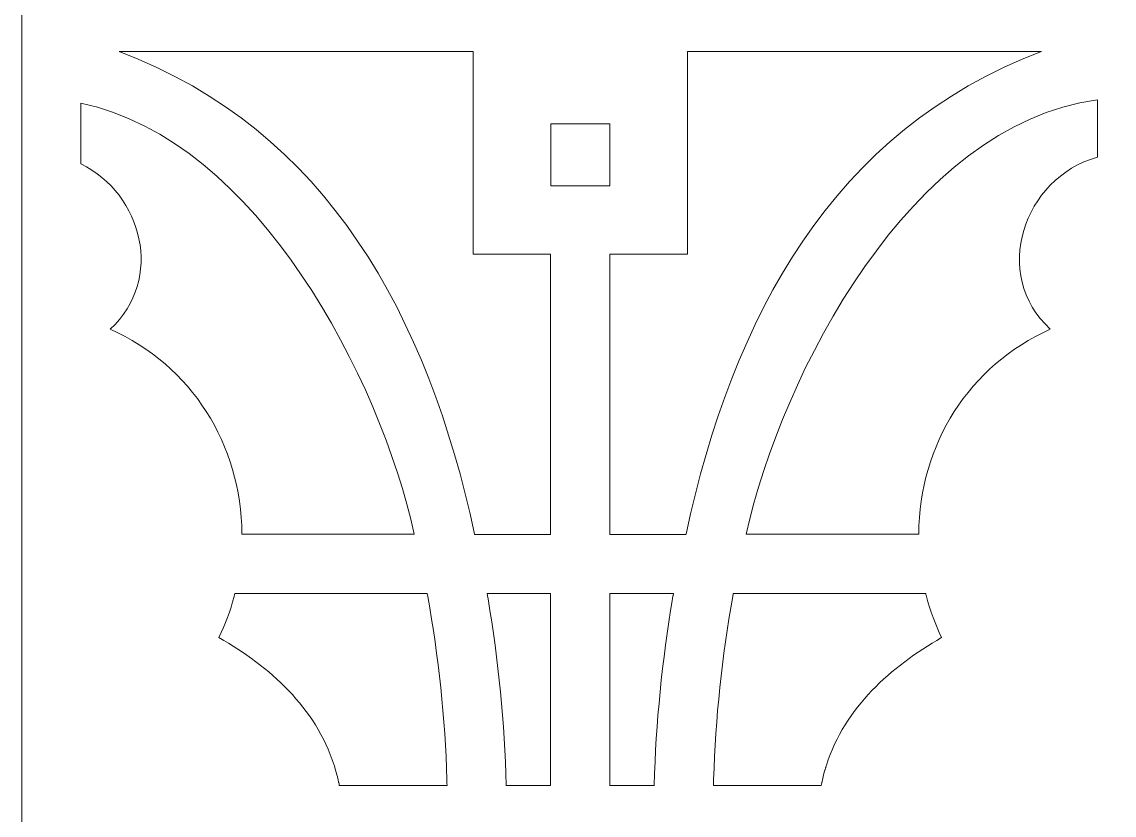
# Model space of a CAD drawing. Header units: centimetres. Extents: x -14.5 to -8.2, y -2.9 to 9.
# Drawn here: x -14.459 to -12.383, y 1.556 to 3.063 of the extents above; entities that cross this region are included whole.
import ezdxf

# ---------------------------------------------------------------- set-up
doc = ezdxf.new("R2010")
doc.units = ezdxf.units.CM
doc.header["$MEASUREMENT"] = 0
doc.layers.add('layer 1', color=7, linetype='Continuous')

msp = doc.modelspace()

# ---------------------------------------------------------------- linework, layer by layer
at = {"layer": 'layer 1', "color": 250, "lineweight": 9}
for points, knots in [([(-14.45908, 9.00076), (-14.45908, 9.00076), (-14.34683, 9.00076), (-14.34683, 9.00076), (-14.34683, 9.00076), (-14.34683, 9.00076), (-8.2929, 9.00076), (-8.2929, 9.00076), (-8.2929, 9.00076), (-8.2929, 9.00076), (-8.18065, 9.00076), (-8.18065, 9.00076), (-8.18065, 9.00076), (-8.18065, 9.00076), (-8.18065, 8.88851), (-8.18065, 8.88851), (-8.18065, 8.88851), (-8.18065, 8.88851), (-8.18065, -2.76204), (-8.18065, -2.76204), (-8.18065, -2.76204), (-8.18065, -2.76204), (-8.18065, -2.87429), (-8.18065, -2.87429), (-8.18065, -2.87429), (-8.18065, -2.87429), (-8.2929, -2.87429), (-8.2929, -2.87429), (-8.2929, -2.87429), (-8.2929, -2.87429), (-14.34683, -2.87429), (-14.34683, -2.87429), (-14.34683, -2.87429), (-14.34683, -2.87429), (-14.45908, -2.87429), (-14.45908, -2.87429), (-14.45908, -2.87429), (-14.45908, -2.87429), (-14.45908, -2.76204), (-14.45908, -2.76204), (-14.45908, -2.76204), (-14.45908, -2.76204), (-14.45908, 8.88851), (-14.45908, 8.88851), (-14.45908, 8.88851), (-14.45908, 8.88851), (-14.45908, 9.00076), (-14.45908, 9.00076)], [0, 0, 0, 0, 0.0769231, 0.0769231, 0.0769231, 0.0769231, 0.1538462, 0.1538462, 0.1538462, 0.1538462, 0.2307692, 0.2307692, 0.2307692, 0.2307692, 0.3076923, 0.3076923, 0.3076923, 0.3076923, 0.3846154, 0.3846154, 0.3846154, 0.3846154, 0.4615385, 0.4615385, 0.4615385, 0.4615385, 0.5384615, 0.5384615, 0.5384615, 0.5384615, 0.6153846, 0.6153846, 0.6153846, 0.6153846, 0.6923077, 0.6923077, 0.6923077, 0.6923077, 0.7692308, 0.7692308, 0.7692308, 0.7692308, 0.8461538, 0.8461538, 0.8461538, 0.8461538, 1, 1, 1, 1]), ([(-14.27438, 3.00662), (-14.27438, 3.00662), (-13.60165, 3.00662), (-13.60165, 3.00662), (-13.60165, 3.00662), (-13.60165, 3.00662), (-13.60165, 2.62271), (-13.60165, 2.62271), (-13.60165, 2.62271), (-13.60165, 2.62271), (-13.60163, 2.62271), (-13.60163, 2.62271), (-13.60163, 2.62271), (-13.60163, 2.62271), (-13.60163, 2.62167), (-13.60163, 2.62167), (-13.60163, 2.62167), (-13.60163, 2.62167), (-13.59569, 2.62167), (-13.59569, 2.62167), (-13.59569, 2.62167), (-13.59569, 2.62167), (-13.59536, 2.62167), (-13.59536, 2.62167), (-13.59536, 2.62167), (-13.59536, 2.62167), (-13.58943, 2.62167), (-13.58943, 2.62167), (-13.58943, 2.62167), (-13.58943, 2.62167), (-13.5891, 2.62167), (-13.5891, 2.62167), (-13.5891, 2.62167), (-13.5891, 2.62167), (-13.58316, 2.62167), (-13.58316, 2.62167), (-13.58316, 2.62167), (-13.58316, 2.62167), (-13.58284, 2.62167), (-13.58284, 2.62167), (-13.58284, 2.62167), (-13.58284, 2.62167), (-13.5769, 2.62167), (-13.5769, 2.62167), (-13.5769, 2.62167), (-13.5769, 2.62167), (-13.57655, 2.62167), (-13.57655, 2.62167), (-13.57655, 2.62167), (-13.57655, 2.62167), (-13.5706, 2.62167), (-13.5706, 2.62167), (-13.5706, 2.62167), (-13.5706, 2.62167), (-13.57028, 2.62167), (-13.57028, 2.62167), (-13.57028, 2.62167), (-13.57028, 2.62167), (-13.56434, 2.62167), (-13.56434, 2.62167), (-13.56434, 2.62167), (-13.56434, 2.62167), (-13.56398, 2.62167), (-13.56398, 2.62167), (-13.56398, 2.62167), (-13.56398, 2.62167), (-13.55805, 2.62167), (-13.55805, 2.62167), (-13.55805, 2.62167), (-13.55805, 2.62167), (-13.55772, 2.62167), (-13.55772, 2.62167), (-13.55772, 2.62167), (-13.55772, 2.62167), (-13.55178, 2.62167), (-13.55178, 2.62167), (-13.55178, 2.62167), (-13.55178, 2.62167), (-13.55142, 2.62167), (-13.55142, 2.62167), (-13.55142, 2.62167), (-13.55142, 2.62167), (-13.54549, 2.62167), (-13.54549, 2.62167), (-13.54549, 2.62167), (-13.54549, 2.62167), (-13.54516, 2.62167), (-13.54516, 2.62167), (-13.54516, 2.62167), (-13.54516, 2.62167), (-13.53922, 2.62167), (-13.53922, 2.62167), (-13.53922, 2.62167), (-13.53922, 2.62167), (-13.53887, 2.62167), (-13.53887, 2.62167), (-13.53887, 2.62167), (-13.53887, 2.62167), (-13.53294, 2.62167), (-13.53294, 2.62167), (-13.53294, 2.62167), (-13.53294, 2.62167), (-13.5326, 2.62167), (-13.5326, 2.62167), (-13.5326, 2.62167), (-13.5326, 2.62167), (-13.52668, 2.62167), (-13.52668, 2.62167), (-13.52668, 2.62167), (-13.52668, 2.62167), (-13.52631, 2.62167), (-13.52631, 2.62167), (-13.52631, 2.62167), (-13.52631, 2.62167), (-13.52037, 2.62167), (-13.52037, 2.62167), (-13.52037, 2.62167), (-13.52037, 2.62167), (-13.52005, 2.62167), (-13.52005, 2.62167), (-13.52005, 2.62167), (-13.52005, 2.62167), (-13.51411, 2.62167), (-13.51411, 2.62167), (-13.51411, 2.62167), (-13.51411, 2.62167), (-13.51375, 2.62167), (-13.51375, 2.62167), (-13.51375, 2.62167), (-13.51375, 2.62167), (-13.50781, 2.62167), (-13.50781, 2.62167), (-13.50781, 2.62167), (-13.50781, 2.62167), (-13.50749, 2.62167), (-13.50749, 2.62167), (-13.50749, 2.62167), (-13.50749, 2.62167), (-13.50155, 2.62167), (-13.50155, 2.62167), (-13.50155, 2.62167), (-13.50155, 2.62167), (-13.50119, 2.62167), (-13.50119, 2.62167), (-13.50119, 2.62167), (-13.50119, 2.62167), (-13.49526, 2.62167), (-13.49526, 2.62167), (-13.49526, 2.62167), (-13.49526, 2.62167), (-13.49493, 2.62167), (-13.49493, 2.62167), (-13.49493, 2.62167), (-13.49493, 2.62167), (-13.48899, 2.62167), (-13.48899, 2.62167), (-13.48899, 2.62167), (-13.48899, 2.62167), (-13.48867, 2.62167), (-13.48867, 2.62167), (-13.48867, 2.62167), (-13.48867, 2.62167), (-13.48273, 2.62167), (-13.48273, 2.62167), (-13.48273, 2.62167), (-13.48273, 2.62167), (-13.4824, 2.62167), (-13.4824, 2.62167), (-13.4824, 2.62167), (-13.4824, 2.62167), (-13.47646, 2.62167), (-13.47646, 2.62167), (-13.47646, 2.62167), (-13.47646, 2.62167), (-13.4761, 2.62167), (-13.4761, 2.62167), (-13.4761, 2.62167), (-13.4761, 2.62167), (-13.47017, 2.62167), (-13.47017, 2.62167), (-13.47017, 2.62167), (-13.47017, 2.62167), (-13.46984, 2.62167), (-13.46984, 2.62167), (-13.46984, 2.62167), (-13.46984, 2.62167), (-13.46391, 2.62167), (-13.46391, 2.62167), (-13.46391, 2.62167), (-13.46391, 2.62167), (-13.46354, 2.62167), (-13.46354, 2.62167), (-13.46354, 2.62167), (-13.46354, 2.62167), (-13.4576, 2.62167), (-13.4576, 2.62167), (-13.4576, 2.62167), (-13.4576, 2.62167), (-13.45728, 2.62167), (-13.45728, 2.62167), (-13.45728, 2.62167), (-13.45728, 2.62167), (-13.45406, 2.62167), (-13.45406, 2.62167), (-13.45406, 2.62167), (-13.45406, 2.62167), (-13.45406, 2.08907), (-13.45406, 2.08907), (-13.45406, 2.08907), (-13.45406, 2.08907), (-13.59843, 2.08907), (-13.59843, 2.08907), (-13.59843, 2.08907), (-13.59843, 2.08907), (-13.59844, 2.08907), (-13.59844, 2.08907), (-13.59844, 2.08907), (-13.59844, 2.08907), (-13.59853, 2.08941), (-13.59853, 2.08941), (-13.59853, 2.08941), (-13.59853, 2.08941), (-13.59854, 2.08944), (-13.59854, 2.08944), (-13.59854, 2.08944), (-13.59854, 2.08944), (-13.59859, 2.08975), (-13.59859, 2.08975), (-13.59859, 2.08975), (-13.59859, 2.08975), (-13.59862, 2.08974), (-13.59862, 2.08974), (-13.59862, 2.08974), (-13.59862, 2.08974), (-13.5987, 2.09008), (-13.5987, 2.09008), (-13.5987, 2.09008), (-13.68702, 2.50105), (-13.87764, 2.85789), (-14.27438, 3.00662)], [0, 0, 0, 0, 0.0163934, 0.0163934, 0.0163934, 0.0163934, 0.0327869, 0.0327869, 0.0327869, 0.0327869, 0.0491803, 0.0491803, 0.0491803, 0.0491803, 0.0655738, 0.0655738, 0.0655738, 0.0655738, 0.0819672, 0.0819672, 0.0819672, 0.0819672, 0.0983607, 0.0983607, 0.0983607, 0.0983607, 0.1147541, 0.1147541, 0.1147541, 0.1147541, 0.1311475, 0.1311475, 0.1311475, 0.1311475, 0.147541, 0.147541, 0.147541, 0.147541, 0.1639344, 0.1639344, 0.1639344, 0.1639344, 0.1803279, 0.1803279, 0.1803279, 0.1803279, 0.1967213, 0.1967213, 0.1967213, 0.1967213, 0.2131148, 0.2131148, 0.2131148, 0.2131148, 0.2295082, 0.2295082, 0.2295082, 0.2295082, 0.2459016, 0.2459016, 0.2459016, 0.2459016, 0.2622951, 0.2622951, 0.2622951, 0.2622951, 0.2786885, 0.2786885, 0.2786885, 0.2786885, 0.295082, 0.295082, 0.295082, 0.295082, 0.3114754, 0.3114754, 0.3114754, 0.3114754, 0.3278689, 0.3278689, 0.3278689, 0.3278689, 0.3442623, 0.3442623, 0.3442623, 0.3442623, 0.3606557, 0.3606557, 0.3606557, 0.3606557, 0.3770492, 0.3770492, 0.3770492, 0.3770492, 0.3934426, 0.3934426, 0.3934426, 0.3934426, 0.4098361, 0.4098361, 0.4098361, 0.4098361, 0.4262295, 0.4262295, 0.4262295, 0.4262295, 0.442623, 0.442623, 0.442623, 0.442623, 0.4590164, 0.4590164, 0.4590164, 0.4590164, 0.4754098, 0.4754098, 0.4754098, 0.4754098, 0.4918033, 0.4918033, 0.4918033, 0.4918033, 0.5081967, 0.5081967, 0.5081967, 0.5081967, 0.5245902, 0.5245902, 0.5245902, 0.5245902, 0.5409836, 0.5409836, 0.5409836, 0.5409836, 0.557377, 0.557377, 0.557377, 0.557377, 0.5737705, 0.5737705, 0.5737705, 0.5737705, 0.5901639, 0.5901639, 0.5901639, 0.5901639, 0.6065574, 0.6065574, 0.6065574, 0.6065574, 0.6229508, 0.6229508, 0.6229508, 0.6229508, 0.6393443, 0.6393443, 0.6393443, 0.6393443, 0.6557377, 0.6557377, 0.6557377, 0.6557377, 0.6721311, 0.6721311, 0.6721311, 0.6721311, 0.6885246, 0.6885246, 0.6885246, 0.6885246, 0.704918, 0.704918, 0.704918, 0.704918, 0.7213115, 0.7213115, 0.7213115, 0.7213115, 0.7377049, 0.7377049, 0.7377049, 0.7377049, 0.7540984, 0.7540984, 0.7540984, 0.7540984, 0.7704918, 0.7704918, 0.7704918, 0.7704918, 0.7868852, 0.7868852, 0.7868852, 0.7868852, 0.8032787, 0.8032787, 0.8032787, 0.8032787, 0.8196721, 0.8196721, 0.8196721, 0.8196721, 0.8360656, 0.8360656, 0.8360656, 0.8360656, 0.852459, 0.852459, 0.852459, 0.852459, 0.8688525, 0.8688525, 0.8688525, 0.8688525, 0.8852459, 0.8852459, 0.8852459, 0.8852459, 0.9016393, 0.9016393, 0.9016393, 0.9016393, 0.9180328, 0.9180328, 0.9180328, 0.9180328, 0.9344262, 0.9344262, 0.9344262, 0.9344262, 0.9508197, 0.9508197, 0.9508197, 0.9508197, 0.9672131, 0.9672131, 0.9672131, 0.9672131, 1, 1, 1, 1]), ([(-13.34149, 2.62167), (-13.34149, 2.62167), (-13.33834, 2.62167), (-13.33834, 2.62167), (-13.33834, 2.62167), (-13.33834, 2.62167), (-13.33797, 2.62167), (-13.33797, 2.62167), (-13.33797, 2.62167), (-13.33797, 2.62167), (-13.33203, 2.62167), (-13.33203, 2.62167), (-13.33203, 2.62167), (-13.33203, 2.62167), (-13.33171, 2.62167), (-13.33171, 2.62167), (-13.33171, 2.62167), (-13.33171, 2.62167), (-13.32577, 2.62167), (-13.32577, 2.62167), (-13.32577, 2.62167), (-13.32577, 2.62167), (-13.32541, 2.62167), (-13.32541, 2.62167), (-13.32541, 2.62167), (-13.32541, 2.62167), (-13.31948, 2.62167), (-13.31948, 2.62167), (-13.31948, 2.62167), (-13.31948, 2.62167), (-13.31915, 2.62167), (-13.31915, 2.62167), (-13.31915, 2.62167), (-13.31915, 2.62167), (-13.31321, 2.62167), (-13.31321, 2.62167), (-13.31321, 2.62167), (-13.31321, 2.62167), (-13.31286, 2.62167), (-13.31286, 2.62167), (-13.31286, 2.62167), (-13.31286, 2.62167), (-13.30691, 2.62167), (-13.30691, 2.62167), (-13.30691, 2.62167), (-13.30691, 2.62167), (-13.30659, 2.62167), (-13.30659, 2.62167), (-13.30659, 2.62167), (-13.30659, 2.62167), (-13.30065, 2.62167), (-13.30065, 2.62167), (-13.30065, 2.62167), (-13.30065, 2.62167), (-13.3003, 2.62167), (-13.3003, 2.62167), (-13.3003, 2.62167), (-13.3003, 2.62167), (-13.29436, 2.62167), (-13.29436, 2.62167), (-13.29436, 2.62167), (-13.29436, 2.62167), (-13.29404, 2.62167), (-13.29404, 2.62167), (-13.29404, 2.62167), (-13.29404, 2.62167), (-13.2881, 2.62167), (-13.2881, 2.62167), (-13.2881, 2.62167), (-13.2881, 2.62167), (-13.28777, 2.62167), (-13.28777, 2.62167), (-13.28777, 2.62167), (-13.28777, 2.62167), (-13.28183, 2.62167), (-13.28183, 2.62167), (-13.28183, 2.62167), (-13.28183, 2.62167), (-13.28151, 2.62167), (-13.28151, 2.62167), (-13.28151, 2.62167), (-13.28151, 2.62167), (-13.27556, 2.62167), (-13.27556, 2.62167), (-13.27556, 2.62167), (-13.27556, 2.62167), (-13.2752, 2.62167), (-13.2752, 2.62167), (-13.2752, 2.62167), (-13.2752, 2.62167), (-13.26927, 2.62167), (-13.26927, 2.62167), (-13.26927, 2.62167), (-13.26927, 2.62167), (-13.26894, 2.62167), (-13.26894, 2.62167), (-13.26894, 2.62167), (-13.26894, 2.62167), (-13.26301, 2.62167), (-13.26301, 2.62167), (-13.26301, 2.62167), (-13.26301, 2.62167), (-13.26264, 2.62167), (-13.26264, 2.62167), (-13.26264, 2.62167), (-13.26264, 2.62167), (-13.25671, 2.62167), (-13.25671, 2.62167), (-13.25671, 2.62167), (-13.25671, 2.62167), (-13.25638, 2.62167), (-13.25638, 2.62167), (-13.25638, 2.62167), (-13.25638, 2.62167), (-13.25044, 2.62167), (-13.25044, 2.62167), (-13.25044, 2.62167), (-13.25044, 2.62167), (-13.25009, 2.62167), (-13.25009, 2.62167), (-13.25009, 2.62167), (-13.25009, 2.62167), (-13.24415, 2.62167), (-13.24415, 2.62167), (-13.24415, 2.62167), (-13.24415, 2.62167), (-13.24382, 2.62167), (-13.24382, 2.62167), (-13.24382, 2.62167), (-13.24382, 2.62167), (-13.23788, 2.62167), (-13.23788, 2.62167), (-13.23788, 2.62167), (-13.23788, 2.62167), (-13.23753, 2.62167), (-13.23753, 2.62167), (-13.23753, 2.62167), (-13.23753, 2.62167), (-13.23159, 2.62167), (-13.23159, 2.62167), (-13.23159, 2.62167), (-13.23159, 2.62167), (-13.23126, 2.62167), (-13.23126, 2.62167), (-13.23126, 2.62167), (-13.23126, 2.62167), (-13.22533, 2.62167), (-13.22533, 2.62167), (-13.22533, 2.62167), (-13.22533, 2.62167), (-13.22496, 2.62167), (-13.22496, 2.62167), (-13.22496, 2.62167), (-13.22496, 2.62167), (-13.21903, 2.62167), (-13.21903, 2.62167), (-13.21903, 2.62167), (-13.21903, 2.62167), (-13.2187, 2.62167), (-13.2187, 2.62167), (-13.2187, 2.62167), (-13.2187, 2.62167), (-13.21276, 2.62167), (-13.21276, 2.62167), (-13.21276, 2.62167), (-13.21276, 2.62167), (-13.2124, 2.62167), (-13.2124, 2.62167), (-13.2124, 2.62167), (-13.2124, 2.62167), (-13.20646, 2.62167), (-13.20646, 2.62167), (-13.20646, 2.62167), (-13.20646, 2.62167), (-13.20614, 2.62167), (-13.20614, 2.62167), (-13.20614, 2.62167), (-13.20614, 2.62167), (-13.2002, 2.62167), (-13.2002, 2.62167), (-13.2002, 2.62167), (-13.2002, 2.62167), (-13.19984, 2.62167), (-13.19984, 2.62167), (-13.19984, 2.62167), (-13.19984, 2.62167), (-13.1939, 2.62167), (-13.1939, 2.62167), (-13.1939, 2.62167), (-13.1939, 2.62167), (-13.1939, 2.62271), (-13.1939, 2.62271), (-13.1939, 2.62271), (-13.1939, 2.62271), (-13.1939, 3.0066), (-13.1939, 3.0066), (-13.1939, 3.0066), (-13.1939, 3.0066), (-12.74539, 3.00662), (-12.74539, 3.00662), (-12.74539, 3.00662), (-12.74539, 3.00662), (-12.52117, 3.00662), (-12.52117, 3.00662), (-12.52117, 3.00662), (-12.91792, 2.85789), (-13.10853, 2.50105), (-13.19684, 2.09008), (-13.19684, 2.09008), (-13.19684, 2.09008), (-13.19695, 2.08974), (-13.19695, 2.08974), (-13.19695, 2.08974), (-13.19695, 2.08974), (-13.19696, 2.08974), (-13.19696, 2.08974), (-13.19696, 2.08974), (-13.19696, 2.08974), (-13.19702, 2.08941), (-13.19702, 2.08941), (-13.19702, 2.08941), (-13.19702, 2.08941), (-13.19703, 2.08941), (-13.19703, 2.08941), (-13.19703, 2.08941), (-13.19703, 2.08941), (-13.19711, 2.08907), (-13.19711, 2.08907), (-13.19711, 2.08907), (-13.19711, 2.08907), (-13.19712, 2.08907), (-13.19712, 2.08907), (-13.19712, 2.08907), (-13.19712, 2.08907), (-13.34149, 2.08907), (-13.34149, 2.08907), (-13.34149, 2.08907), (-13.34149, 2.08907), (-13.34149, 2.62167), (-13.34149, 2.62167)], [0, 0, 0, 0, 0.0163934, 0.0163934, 0.0163934, 0.0163934, 0.0327869, 0.0327869, 0.0327869, 0.0327869, 0.0491803, 0.0491803, 0.0491803, 0.0491803, 0.0655738, 0.0655738, 0.0655738, 0.0655738, 0.0819672, 0.0819672, 0.0819672, 0.0819672, 0.0983607, 0.0983607, 0.0983607, 0.0983607, 0.1147541, 0.1147541, 0.1147541, 0.1147541, 0.1311475, 0.1311475, 0.1311475, 0.1311475, 0.147541, 0.147541, 0.147541, 0.147541, 0.1639344, 0.1639344, 0.1639344, 0.1639344, 0.1803279, 0.1803279, 0.1803279, 0.1803279, 0.1967213, 0.1967213, 0.1967213, 0.1967213, 0.2131148, 0.2131148, 0.2131148, 0.2131148, 0.2295082, 0.2295082, 0.2295082, 0.2295082, 0.2459016, 0.2459016, 0.2459016, 0.2459016, 0.2622951, 0.2622951, 0.2622951, 0.2622951, 0.2786885, 0.2786885, 0.2786885, 0.2786885, 0.295082, 0.295082, 0.295082, 0.295082, 0.3114754, 0.3114754, 0.3114754, 0.3114754, 0.3278689, 0.3278689, 0.3278689, 0.3278689, 0.3442623, 0.3442623, 0.3442623, 0.3442623, 0.3606557, 0.3606557, 0.3606557, 0.3606557, 0.3770492, 0.3770492, 0.3770492, 0.3770492, 0.3934426, 0.3934426, 0.3934426, 0.3934426, 0.4098361, 0.4098361, 0.4098361, 0.4098361, 0.4262295, 0.4262295, 0.4262295, 0.4262295, 0.442623, 0.442623, 0.442623, 0.442623, 0.4590164, 0.4590164, 0.4590164, 0.4590164, 0.4754098, 0.4754098, 0.4754098, 0.4754098, 0.4918033, 0.4918033, 0.4918033, 0.4918033, 0.5081967, 0.5081967, 0.5081967, 0.5081967, 0.5245902, 0.5245902, 0.5245902, 0.5245902, 0.5409836, 0.5409836, 0.5409836, 0.5409836, 0.557377, 0.557377, 0.557377, 0.557377, 0.5737705, 0.5737705, 0.5737705, 0.5737705, 0.5901639, 0.5901639, 0.5901639, 0.5901639, 0.6065574, 0.6065574, 0.6065574, 0.6065574, 0.6229508, 0.6229508, 0.6229508, 0.6229508, 0.6393443, 0.6393443, 0.6393443, 0.6393443, 0.6557377, 0.6557377, 0.6557377, 0.6557377, 0.6721311, 0.6721311, 0.6721311, 0.6721311, 0.6885246, 0.6885246, 0.6885246, 0.6885246, 0.704918, 0.704918, 0.704918, 0.704918, 0.7213115, 0.7213115, 0.7213115, 0.7213115, 0.7377049, 0.7377049, 0.7377049, 0.7377049, 0.7540984, 0.7540984, 0.7540984, 0.7540984, 0.7704918, 0.7704918, 0.7704918, 0.7704918, 0.7868852, 0.7868852, 0.7868852, 0.7868852, 0.8032787, 0.8032787, 0.8032787, 0.8032787, 0.8196721, 0.8196721, 0.8196721, 0.8196721, 0.8360656, 0.8360656, 0.8360656, 0.8360656, 0.852459, 0.852459, 0.852459, 0.852459, 0.8688525, 0.8688525, 0.8688525, 0.8688525, 0.8852459, 0.8852459, 0.8852459, 0.8852459, 0.9016393, 0.9016393, 0.9016393, 0.9016393, 0.9180328, 0.9180328, 0.9180328, 0.9180328, 0.9344262, 0.9344262, 0.9344262, 0.9344262, 0.9508197, 0.9508197, 0.9508197, 0.9508197, 0.9672131, 0.9672131, 0.9672131, 0.9672131, 1, 1, 1, 1]), ([(-14.34683, 2.90903), (-14.34683, 2.90903), (-14.34683, 2.79329), (-14.34683, 2.79329), (-14.34683, 2.79329), (-14.23035, 2.73683), (-14.18767, 2.57401), (-14.2911, 2.47928), (-14.2911, 2.47928), (-14.2911, 2.47928), (-14.29108, 2.47927), (-14.29108, 2.47927), (-14.29108, 2.47927), (-14.13656, 2.41068), (-14.04206, 2.26003), (-14.04093, 2.09008), (-14.04093, 2.09008), (-14.04093, 2.09008), (-13.71322, 2.09008), (-13.71322, 2.09008), (-13.71322, 2.09008), (-13.77808, 2.38364), (-14.00968, 2.83736), (-14.34683, 2.90903)], [0, 0, 0, 0, 0.1428571, 0.1428571, 0.1428571, 0.1428571, 0.2857143, 0.2857143, 0.2857143, 0.2857143, 0.4285714, 0.4285714, 0.4285714, 0.4285714, 0.5714286, 0.5714286, 0.5714286, 0.5714286, 0.7142857, 0.7142857, 0.7142857, 0.7142857, 1, 1, 1, 1]), ([(-13.08233, 2.09008), (-13.01535, 2.3933), (-12.77048, 2.8674), (-12.4151, 2.91485), (-12.4151, 2.91485), (-12.4151, 2.91485), (-12.4151, 2.80595), (-12.4151, 2.80595), (-12.4151, 2.80595), (-12.55624, 2.76708), (-12.61731, 2.58265), (-12.50446, 2.47928), (-12.50446, 2.47928), (-12.50446, 2.47928), (-12.50448, 2.47927), (-12.50448, 2.47927), (-12.50448, 2.47927), (-12.65897, 2.41068), (-12.75349, 2.26003), (-12.75463, 2.09008), (-12.75463, 2.09008), (-12.75463, 2.09008), (-13.08233, 2.09008), (-13.08233, 2.09008)], [0, 0, 0, 0, 0.1428571, 0.1428571, 0.1428571, 0.1428571, 0.2857143, 0.2857143, 0.2857143, 0.2857143, 0.4285714, 0.4285714, 0.4285714, 0.4285714, 0.5714286, 0.5714286, 0.5714286, 0.5714286, 0.7142857, 0.7142857, 0.7142857, 0.7142857, 1, 1, 1, 1]), ([(-13.34157, 2.86948), (-13.34157, 2.86948), (-13.34157, 2.75186), (-13.34157, 2.75186), (-13.34157, 2.75186), (-13.34157, 2.75186), (-13.454, 2.75186), (-13.454, 2.75186), (-13.454, 2.75186), (-13.454, 2.75186), (-13.454, 2.86948), (-13.454, 2.86948), (-13.454, 2.86948), (-13.454, 2.86948), (-13.34157, 2.86948), (-13.34157, 2.86948)], [0, 0, 0, 0, 0.2, 0.2, 0.2, 0.2, 0.4, 0.4, 0.4, 0.4, 0.6, 0.6, 0.6, 0.6, 1, 1, 1, 1]), ([(-14.08451, 1.89326), (-13.98752, 1.83761), (-13.90112, 1.76087), (-13.86558, 1.6509), (-13.86558, 1.6509), (-13.86558, 1.6509), (-13.86557, 1.6509), (-13.86557, 1.6509), (-13.86557, 1.6509), (-13.86557, 1.6509), (-13.86516, 1.64965), (-13.86516, 1.64965), (-13.86516, 1.64965), (-13.86516, 1.64965), (-13.86515, 1.64965), (-13.86515, 1.64965), (-13.86515, 1.64965), (-13.86515, 1.64965), (-13.86421, 1.64653), (-13.86421, 1.64653), (-13.86421, 1.64653), (-13.86421, 1.64653), (-13.86419, 1.64653), (-13.86419, 1.64653), (-13.86419, 1.64653), (-13.86419, 1.64653), (-13.86401, 1.64593), (-13.86401, 1.64593), (-13.86401, 1.64593), (-13.86401, 1.64593), (-13.86401, 1.64593), (-13.86401, 1.64593), (-13.86401, 1.64593), (-13.86401, 1.64593), (-13.86401, 1.64587), (-13.86401, 1.64587), (-13.86401, 1.64587), (-13.86401, 1.64587), (-13.86399, 1.64587), (-13.86399, 1.64587), (-13.86399, 1.64587), (-13.86399, 1.64587), (-13.86292, 1.64214), (-13.86292, 1.64214), (-13.86292, 1.64214), (-13.86292, 1.64214), (-13.86291, 1.64214), (-13.86291, 1.64214), (-13.86291, 1.64214), (-13.86291, 1.64214), (-13.86276, 1.6416), (-13.86276, 1.6416), (-13.86276, 1.6416), (-13.86276, 1.6416), (-13.86276, 1.64159), (-13.86276, 1.64159), (-13.86276, 1.64159), (-13.86276, 1.64159), (-13.86161, 1.63745), (-13.86161, 1.63745), (-13.86161, 1.63745), (-13.86161, 1.63745), (-13.8616, 1.63745), (-13.8616, 1.63745), (-13.8616, 1.63745), (-13.8616, 1.63745), (-13.86148, 1.63697), (-13.86148, 1.63697), (-13.86148, 1.63697), (-13.86148, 1.63697), (-13.86147, 1.63697), (-13.86147, 1.63697), (-13.86147, 1.63697), (-13.86147, 1.63697), (-13.86024, 1.63228), (-13.86024, 1.63228), (-13.86024, 1.63228), (-13.86024, 1.63228), (-13.86023, 1.63228), (-13.86023, 1.63228), (-13.86023, 1.63228), (-13.86023, 1.63228), (-13.86022, 1.63219), (-13.86022, 1.63219), (-13.86022, 1.63219), (-13.86022, 1.63219), (-13.86021, 1.63219), (-13.86021, 1.63219), (-13.86021, 1.63219), (-13.86021, 1.63219), (-13.85946, 1.62912), (-13.85946, 1.62912), (-13.85946, 1.62912), (-13.85946, 1.62912), (-13.85945, 1.62912), (-13.85945, 1.62912), (-13.85945, 1.62912), (-13.85945, 1.62912), (-13.85932, 1.62854), (-13.85932, 1.62854), (-13.85932, 1.62854), (-13.85932, 1.62854), (-13.85931, 1.62853), (-13.85931, 1.62853), (-13.85931, 1.62853), (-13.85931, 1.62853), (-13.85807, 1.62323), (-13.85807, 1.62323), (-13.85807, 1.62323), (-13.85807, 1.62323), (-13.85806, 1.62322), (-13.85806, 1.62322), (-13.85806, 1.62322), (-13.85806, 1.62322), (-13.85796, 1.62265), (-13.85796, 1.62265), (-13.85796, 1.62265), (-13.85796, 1.62265), (-13.85795, 1.62265), (-13.85795, 1.62265), (-13.85795, 1.62265), (-13.85795, 1.62265), (-13.85722, 1.61912), (-13.85722, 1.61912), (-13.85722, 1.61912), (-13.85722, 1.61912), (-13.8572, 1.61913), (-13.8572, 1.61913), (-13.8572, 1.61913), (-13.8572, 1.61913), (-13.8571, 1.61856), (-13.8571, 1.61856), (-13.8571, 1.61856), (-13.8571, 1.61856), (-13.8571, 1.61856), (-13.8571, 1.61856), (-13.8571, 1.61856), (-13.8571, 1.61856), (-13.85696, 1.61788), (-13.85696, 1.61788), (-13.85696, 1.61788), (-13.85696, 1.61788), (-13.85695, 1.61788), (-13.85695, 1.61788), (-13.85695, 1.61788), (-13.85695, 1.61788), (-13.85627, 1.61442), (-13.85627, 1.61442), (-13.85627, 1.61442), (-13.85627, 1.61442), (-13.85626, 1.61442), (-13.85626, 1.61442), (-13.85626, 1.61442), (-13.85626, 1.61442), (-13.85588, 1.6125), (-13.85588, 1.6125), (-13.85588, 1.6125), (-13.85588, 1.6125), (-13.85588, 1.6125), (-13.85588, 1.6125), (-13.85588, 1.6125), (-13.85588, 1.6125), (-13.85586, 1.6125), (-13.85586, 1.6125), (-13.85586, 1.6125), (-13.85586, 1.6125), (-13.65096, 1.6125), (-13.65096, 1.6125), (-13.65096, 1.6125), (-13.65096, 1.6125), (-13.65109, 1.61741), (-13.65109, 1.61741), (-13.65109, 1.61741), (-13.65109, 1.61741), (-13.6511, 1.6174), (-13.6511, 1.6174), (-13.6511, 1.6174), (-13.6511, 1.6174), (-13.65111, 1.61739), (-13.65111, 1.61739), (-13.65111, 1.61739), (-13.65111, 1.61739), (-13.65111, 1.61742), (-13.65111, 1.61742), (-13.65111, 1.61742), (-13.65111, 1.61742), (-13.65125, 1.62335), (-13.65125, 1.62335), (-13.65125, 1.62335), (-13.65125, 1.62335), (-13.65125, 1.62335), (-13.65125, 1.62335), (-13.65125, 1.62335), (-13.65125, 1.62335), (-13.65127, 1.62335), (-13.65127, 1.62335), (-13.65127, 1.62335), (-13.65127, 1.62335), (-13.65127, 1.62337), (-13.65127, 1.62337), (-13.65127, 1.62337), (-13.65459, 1.74027), (-13.66731, 1.85693), (-13.68763, 1.97137), (-13.68763, 1.97137), (-13.68763, 1.97137), (-13.68765, 1.97137), (-13.68765, 1.97137), (-13.68765, 1.97137), (-13.68765, 1.97137), (-13.68766, 1.97136), (-13.68766, 1.97136), (-13.68766, 1.97136), (-13.68766, 1.97136), (-13.68767, 1.97137), (-13.68767, 1.97137), (-13.68767, 1.97137), (-13.68767, 1.97137), (-13.68862, 1.97683), (-13.68862, 1.97683), (-13.68862, 1.97683), (-13.68862, 1.97683), (-13.68863, 1.97682), (-13.68863, 1.97682), (-13.68863, 1.97682), (-13.68863, 1.97682), (-13.68864, 1.97682), (-13.68864, 1.97682), (-13.68864, 1.97682), (-13.68864, 1.97682), (-13.68865, 1.97682), (-13.68865, 1.97682), (-13.68865, 1.97682), (-13.68865, 1.97682), (-14.0543, 1.97682), (-14.0543, 1.97682), (-14.0543, 1.97682), (-14.0543, 1.97682), (-14.05432, 1.97682), (-14.05432, 1.97682), (-14.05432, 1.97682), (-14.05432, 1.97682), (-14.05467, 1.97544), (-14.05467, 1.97544), (-14.05467, 1.97544), (-14.05467, 1.97544), (-14.05469, 1.97544), (-14.05469, 1.97544), (-14.05469, 1.97544), (-14.05469, 1.97544), (-14.05501, 1.97407), (-14.05501, 1.97407), (-14.05501, 1.97407), (-14.05501, 1.97407), (-14.05502, 1.97407), (-14.05502, 1.97407), (-14.05502, 1.97407), (-14.05502, 1.97407), (-14.05539, 1.97269), (-14.05539, 1.97269), (-14.05539, 1.97269), (-14.05539, 1.97269), (-14.0554, 1.97269), (-14.0554, 1.97269), (-14.0554, 1.97269), (-14.0554, 1.97269), (-14.05572, 1.97134), (-14.05572, 1.97134), (-14.05572, 1.97134), (-14.05572, 1.97134), (-14.05573, 1.97134), (-14.05573, 1.97134), (-14.05573, 1.97134), (-14.06269, 1.94459), (-14.07251, 1.91826), (-14.08451, 1.89326)], [0, 0, 0, 0, 0.0142857, 0.0142857, 0.0142857, 0.0142857, 0.0285714, 0.0285714, 0.0285714, 0.0285714, 0.0428571, 0.0428571, 0.0428571, 0.0428571, 0.0571429, 0.0571429, 0.0571429, 0.0571429, 0.0714286, 0.0714286, 0.0714286, 0.0714286, 0.0857143, 0.0857143, 0.0857143, 0.0857143, 0.1, 0.1, 0.1, 0.1, 0.1142857, 0.1142857, 0.1142857, 0.1142857, 0.1285714, 0.1285714, 0.1285714, 0.1285714, 0.1428571, 0.1428571, 0.1428571, 0.1428571, 0.1571429, 0.1571429, 0.1571429, 0.1571429, 0.1714286, 0.1714286, 0.1714286, 0.1714286, 0.1857143, 0.1857143, 0.1857143, 0.1857143, 0.2, 0.2, 0.2, 0.2, 0.2142857, 0.2142857, 0.2142857, 0.2142857, 0.2285714, 0.2285714, 0.2285714, 0.2285714, 0.2428571, 0.2428571, 0.2428571, 0.2428571, 0.2571429, 0.2571429, 0.2571429, 0.2571429, 0.2714286, 0.2714286, 0.2714286, 0.2714286, 0.2857143, 0.2857143, 0.2857143, 0.2857143, 0.3, 0.3, 0.3, 0.3, 0.3142857, 0.3142857, 0.3142857, 0.3142857, 0.3285714, 0.3285714, 0.3285714, 0.3285714, 0.3428571, 0.3428571, 0.3428571, 0.3428571, 0.3571429, 0.3571429, 0.3571429, 0.3571429, 0.3714286, 0.3714286, 0.3714286, 0.3714286, 0.3857143, 0.3857143, 0.3857143, 0.3857143, 0.4, 0.4, 0.4, 0.4, 0.4142857, 0.4142857, 0.4142857, 0.4142857, 0.4285714, 0.4285714, 0.4285714, 0.4285714, 0.4428571, 0.4428571, 0.4428571, 0.4428571, 0.4571429, 0.4571429, 0.4571429, 0.4571429, 0.4714286, 0.4714286, 0.4714286, 0.4714286, 0.4857143, 0.4857143, 0.4857143, 0.4857143, 0.5, 0.5, 0.5, 0.5, 0.5142857, 0.5142857, 0.5142857, 0.5142857, 0.5285714, 0.5285714, 0.5285714, 0.5285714, 0.5428571, 0.5428571, 0.5428571, 0.5428571, 0.5571429, 0.5571429, 0.5571429, 0.5571429, 0.5714286, 0.5714286, 0.5714286, 0.5714286, 0.5857143, 0.5857143, 0.5857143, 0.5857143, 0.6, 0.6, 0.6, 0.6, 0.6142857, 0.6142857, 0.6142857, 0.6142857, 0.6285714, 0.6285714, 0.6285714, 0.6285714, 0.6428571, 0.6428571, 0.6428571, 0.6428571, 0.6571429, 0.6571429, 0.6571429, 0.6571429, 0.6714286, 0.6714286, 0.6714286, 0.6714286, 0.6857143, 0.6857143, 0.6857143, 0.6857143, 0.7, 0.7, 0.7, 0.7, 0.7142857, 0.7142857, 0.7142857, 0.7142857, 0.7285714, 0.7285714, 0.7285714, 0.7285714, 0.7428571, 0.7428571, 0.7428571, 0.7428571, 0.7571429, 0.7571429, 0.7571429, 0.7571429, 0.7714286, 0.7714286, 0.7714286, 0.7714286, 0.7857143, 0.7857143, 0.7857143, 0.7857143, 0.8, 0.8, 0.8, 0.8, 0.8142857, 0.8142857, 0.8142857, 0.8142857, 0.8285714, 0.8285714, 0.8285714, 0.8285714, 0.8428571, 0.8428571, 0.8428571, 0.8428571, 0.8571429, 0.8571429, 0.8571429, 0.8571429, 0.8714286, 0.8714286, 0.8714286, 0.8714286, 0.8857143, 0.8857143, 0.8857143, 0.8857143, 0.9, 0.9, 0.9, 0.9, 0.9142857, 0.9142857, 0.9142857, 0.9142857, 0.9285714, 0.9285714, 0.9285714, 0.9285714, 0.9428571, 0.9428571, 0.9428571, 0.9428571, 0.9571429, 0.9571429, 0.9571429, 0.9571429, 0.9714286, 0.9714286, 0.9714286, 0.9714286, 1, 1, 1, 1]), ([(-13.53837, 1.6125), (-13.53837, 1.6125), (-13.53836, 1.6125), (-13.53836, 1.6125), (-13.53836, 1.6125), (-13.53836, 1.6125), (-13.45406, 1.6125), (-13.45406, 1.6125), (-13.45406, 1.6125), (-13.45406, 1.6125), (-13.45407, 1.62257), (-13.45407, 1.62257), (-13.45407, 1.62257), (-13.45407, 1.62257), (-13.45406, 1.63925), (-13.45406, 1.63925), (-13.45406, 1.63925), (-13.45406, 1.63925), (-13.45406, 1.65591), (-13.45406, 1.65591), (-13.45406, 1.65591), (-13.45406, 1.65591), (-13.45406, 1.67258), (-13.45406, 1.67258), (-13.45406, 1.67258), (-13.45406, 1.67258), (-13.45406, 1.68925), (-13.45406, 1.68925), (-13.45406, 1.68925), (-13.45406, 1.68925), (-13.45406, 1.70591), (-13.45406, 1.70591), (-13.45406, 1.70591), (-13.45406, 1.70591), (-13.45406, 1.72258), (-13.45406, 1.72258), (-13.45406, 1.72258), (-13.45406, 1.72258), (-13.45406, 1.73925), (-13.45406, 1.73925), (-13.45406, 1.73925), (-13.45406, 1.73925), (-13.45406, 1.75592), (-13.45406, 1.75592), (-13.45406, 1.75592), (-13.45406, 1.75592), (-13.45406, 1.77259), (-13.45406, 1.77259), (-13.45406, 1.77259), (-13.45406, 1.77259), (-13.45406, 1.78926), (-13.45406, 1.78926), (-13.45406, 1.78926), (-13.45406, 1.78926), (-13.45406, 1.80592), (-13.45406, 1.80592), (-13.45406, 1.80592), (-13.45406, 1.80592), (-13.45406, 1.82259), (-13.45406, 1.82259), (-13.45406, 1.82259), (-13.45406, 1.82259), (-13.45406, 1.83925), (-13.45406, 1.83925), (-13.45406, 1.83925), (-13.45406, 1.83925), (-13.45406, 1.85593), (-13.45406, 1.85593), (-13.45406, 1.85593), (-13.45406, 1.85593), (-13.45406, 1.87261), (-13.45406, 1.87261), (-13.45406, 1.87261), (-13.45406, 1.87261), (-13.45406, 1.88927), (-13.45406, 1.88927), (-13.45406, 1.88927), (-13.45406, 1.88927), (-13.45406, 1.90593), (-13.45406, 1.90593), (-13.45406, 1.90593), (-13.45406, 1.90593), (-13.45406, 1.92262), (-13.45406, 1.92262), (-13.45406, 1.92262), (-13.45406, 1.92262), (-13.45407, 1.93927), (-13.45407, 1.93927), (-13.45407, 1.93927), (-13.45407, 1.93927), (-13.45406, 1.95595), (-13.45406, 1.95595), (-13.45406, 1.95595), (-13.45406, 1.95595), (-13.45406, 1.97261), (-13.45406, 1.97261), (-13.45406, 1.97261), (-13.45406, 1.97261), (-13.45406, 1.97682), (-13.45406, 1.97682), (-13.45406, 1.97682), (-13.45406, 1.97682), (-13.57478, 1.97682), (-13.57478, 1.97682), (-13.57478, 1.97682), (-13.57478, 1.97682), (-13.57403, 1.97238), (-13.57403, 1.97238), (-13.57403, 1.97238), (-13.57403, 1.97238), (-13.57402, 1.97236), (-13.57402, 1.97236), (-13.57402, 1.97236), (-13.57402, 1.97236), (-13.574, 1.97238), (-13.574, 1.97238), (-13.574, 1.97238), (-13.574, 1.97238), (-13.57399, 1.97238), (-13.57399, 1.97238), (-13.57399, 1.97238), (-13.57399, 1.97238), (-13.57306, 1.96691), (-13.57306, 1.96691), (-13.57306, 1.96691), (-13.57306, 1.96691), (-13.57304, 1.96691), (-13.57304, 1.96691), (-13.57304, 1.96691), (-13.57304, 1.96691), (-13.57303, 1.96691), (-13.57303, 1.96691), (-13.57303, 1.96691), (-13.57303, 1.96691), (-13.57302, 1.96691), (-13.57302, 1.96691), (-13.57302, 1.96691), (-13.55358, 1.84981), (-13.54129, 1.73109), (-13.53837, 1.6125)], [0, 0, 0, 0, 0.0277778, 0.0277778, 0.0277778, 0.0277778, 0.0555556, 0.0555556, 0.0555556, 0.0555556, 0.0833333, 0.0833333, 0.0833333, 0.0833333, 0.1111111, 0.1111111, 0.1111111, 0.1111111, 0.1388889, 0.1388889, 0.1388889, 0.1388889, 0.1666667, 0.1666667, 0.1666667, 0.1666667, 0.1944444, 0.1944444, 0.1944444, 0.1944444, 0.2222222, 0.2222222, 0.2222222, 0.2222222, 0.25, 0.25, 0.25, 0.25, 0.2777778, 0.2777778, 0.2777778, 0.2777778, 0.3055556, 0.3055556, 0.3055556, 0.3055556, 0.3333333, 0.3333333, 0.3333333, 0.3333333, 0.3611111, 0.3611111, 0.3611111, 0.3611111, 0.3888889, 0.3888889, 0.3888889, 0.3888889, 0.4166667, 0.4166667, 0.4166667, 0.4166667, 0.4444444, 0.4444444, 0.4444444, 0.4444444, 0.4722222, 0.4722222, 0.4722222, 0.4722222, 0.5, 0.5, 0.5, 0.5, 0.5277778, 0.5277778, 0.5277778, 0.5277778, 0.5555556, 0.5555556, 0.5555556, 0.5555556, 0.5833333, 0.5833333, 0.5833333, 0.5833333, 0.6111111, 0.6111111, 0.6111111, 0.6111111, 0.6388889, 0.6388889, 0.6388889, 0.6388889, 0.6666667, 0.6666667, 0.6666667, 0.6666667, 0.6944444, 0.6944444, 0.6944444, 0.6944444, 0.7222222, 0.7222222, 0.7222222, 0.7222222, 0.75, 0.75, 0.75, 0.75, 0.7777778, 0.7777778, 0.7777778, 0.7777778, 0.8055556, 0.8055556, 0.8055556, 0.8055556, 0.8333333, 0.8333333, 0.8333333, 0.8333333, 0.8611111, 0.8611111, 0.8611111, 0.8611111, 0.8888889, 0.8888889, 0.8888889, 0.8888889, 0.9166667, 0.9166667, 0.9166667, 0.9166667, 0.9444444, 0.9444444, 0.9444444, 0.9444444, 1, 1, 1, 1]), ([(-13.34149, 1.6125), (-13.34149, 1.6125), (-13.34149, 1.62257), (-13.34149, 1.62257), (-13.34149, 1.62257), (-13.34149, 1.62257), (-13.34149, 1.63925), (-13.34149, 1.63925), (-13.34149, 1.63925), (-13.34149, 1.63925), (-13.34149, 1.65591), (-13.34149, 1.65591), (-13.34149, 1.65591), (-13.34149, 1.65591), (-13.34149, 1.67258), (-13.34149, 1.67258), (-13.34149, 1.67258), (-13.34149, 1.67258), (-13.34149, 1.68925), (-13.34149, 1.68925), (-13.34149, 1.68925), (-13.34149, 1.68925), (-13.34149, 1.70591), (-13.34149, 1.70591), (-13.34149, 1.70591), (-13.34149, 1.70591), (-13.34149, 1.72258), (-13.34149, 1.72258), (-13.34149, 1.72258), (-13.34149, 1.72258), (-13.34149, 1.73926), (-13.34149, 1.73926), (-13.34149, 1.73926), (-13.34149, 1.73926), (-13.34149, 1.75592), (-13.34149, 1.75592), (-13.34149, 1.75592), (-13.34149, 1.75592), (-13.34149, 1.77259), (-13.34149, 1.77259), (-13.34149, 1.77259), (-13.34149, 1.77259), (-13.34149, 1.78926), (-13.34149, 1.78926), (-13.34149, 1.78926), (-13.34149, 1.78926), (-13.34149, 1.80592), (-13.34149, 1.80592), (-13.34149, 1.80592), (-13.34149, 1.80592), (-13.34149, 1.82259), (-13.34149, 1.82259), (-13.34149, 1.82259), (-13.34149, 1.82259), (-13.34152, 1.83926), (-13.34152, 1.83926), (-13.34152, 1.83926), (-13.34152, 1.83926), (-13.34149, 1.85593), (-13.34149, 1.85593), (-13.34149, 1.85593), (-13.34149, 1.85593), (-13.34149, 1.87261), (-13.34149, 1.87261), (-13.34149, 1.87261), (-13.34149, 1.87261), (-13.34149, 1.88927), (-13.34149, 1.88927), (-13.34149, 1.88927), (-13.34149, 1.88927), (-13.34149, 1.90593), (-13.34149, 1.90593), (-13.34149, 1.90593), (-13.34149, 1.90593), (-13.34149, 1.92261), (-13.34149, 1.92261), (-13.34149, 1.92261), (-13.34149, 1.92261), (-13.34149, 1.93927), (-13.34149, 1.93927), (-13.34149, 1.93927), (-13.34149, 1.93927), (-13.34149, 1.95595), (-13.34149, 1.95595), (-13.34149, 1.95595), (-13.34149, 1.95595), (-13.34149, 1.97262), (-13.34149, 1.97262), (-13.34149, 1.97262), (-13.34149, 1.97262), (-13.34149, 1.97682), (-13.34149, 1.97682), (-13.34149, 1.97682), (-13.34149, 1.97682), (-13.22078, 1.97682), (-13.22078, 1.97682), (-13.22078, 1.97682), (-13.22078, 1.97682), (-13.22153, 1.97238), (-13.22153, 1.97238), (-13.22153, 1.97238), (-13.22153, 1.97238), (-13.22154, 1.97238), (-13.22154, 1.97238), (-13.22154, 1.97238), (-13.22154, 1.97238), (-13.22155, 1.97238), (-13.22155, 1.97238), (-13.22155, 1.97238), (-13.22155, 1.97238), (-13.22156, 1.97238), (-13.22156, 1.97238), (-13.22156, 1.97238), (-13.22156, 1.97238), (-13.22251, 1.96691), (-13.22251, 1.96691), (-13.22251, 1.96691), (-13.22251, 1.96691), (-13.22252, 1.96691), (-13.22252, 1.96691), (-13.22252, 1.96691), (-13.22252, 1.96691), (-13.22253, 1.96691), (-13.22253, 1.96691), (-13.22253, 1.96691), (-13.22253, 1.96691), (-13.22254, 1.9669), (-13.22254, 1.9669), (-13.22254, 1.9669), (-13.24197, 1.84981), (-13.25428, 1.73109), (-13.25719, 1.61248), (-13.25719, 1.61248), (-13.25719, 1.61248), (-13.2572, 1.6125), (-13.2572, 1.6125), (-13.2572, 1.6125), (-13.2572, 1.6125), (-13.34149, 1.6125), (-13.34149, 1.6125)], [0, 0, 0, 0, 0.0277778, 0.0277778, 0.0277778, 0.0277778, 0.0555556, 0.0555556, 0.0555556, 0.0555556, 0.0833333, 0.0833333, 0.0833333, 0.0833333, 0.1111111, 0.1111111, 0.1111111, 0.1111111, 0.1388889, 0.1388889, 0.1388889, 0.1388889, 0.1666667, 0.1666667, 0.1666667, 0.1666667, 0.1944444, 0.1944444, 0.1944444, 0.1944444, 0.2222222, 0.2222222, 0.2222222, 0.2222222, 0.25, 0.25, 0.25, 0.25, 0.2777778, 0.2777778, 0.2777778, 0.2777778, 0.3055556, 0.3055556, 0.3055556, 0.3055556, 0.3333333, 0.3333333, 0.3333333, 0.3333333, 0.3611111, 0.3611111, 0.3611111, 0.3611111, 0.3888889, 0.3888889, 0.3888889, 0.3888889, 0.4166667, 0.4166667, 0.4166667, 0.4166667, 0.4444444, 0.4444444, 0.4444444, 0.4444444, 0.4722222, 0.4722222, 0.4722222, 0.4722222, 0.5, 0.5, 0.5, 0.5, 0.5277778, 0.5277778, 0.5277778, 0.5277778, 0.5555556, 0.5555556, 0.5555556, 0.5555556, 0.5833333, 0.5833333, 0.5833333, 0.5833333, 0.6111111, 0.6111111, 0.6111111, 0.6111111, 0.6388889, 0.6388889, 0.6388889, 0.6388889, 0.6666667, 0.6666667, 0.6666667, 0.6666667, 0.6944444, 0.6944444, 0.6944444, 0.6944444, 0.7222222, 0.7222222, 0.7222222, 0.7222222, 0.75, 0.75, 0.75, 0.75, 0.7777778, 0.7777778, 0.7777778, 0.7777778, 0.8055556, 0.8055556, 0.8055556, 0.8055556, 0.8333333, 0.8333333, 0.8333333, 0.8333333, 0.8611111, 0.8611111, 0.8611111, 0.8611111, 0.8888889, 0.8888889, 0.8888889, 0.8888889, 0.9166667, 0.9166667, 0.9166667, 0.9166667, 0.9444444, 0.9444444, 0.9444444, 0.9444444, 1, 1, 1, 1]), ([(-12.71108, 1.89328), (-12.80803, 1.83761), (-12.89444, 1.76087), (-12.92999, 1.6509), (-12.92999, 1.6509), (-12.92999, 1.6509), (-12.93, 1.6509), (-12.93, 1.6509), (-12.93, 1.6509), (-12.93, 1.6509), (-12.93039, 1.64965), (-12.93039, 1.64965), (-12.93039, 1.64965), (-12.93039, 1.64965), (-12.9304, 1.64965), (-12.9304, 1.64965), (-12.9304, 1.64965), (-12.9304, 1.64965), (-12.93135, 1.64654), (-12.93135, 1.64654), (-12.93135, 1.64654), (-12.93135, 1.64654), (-12.93137, 1.64653), (-12.93137, 1.64653), (-12.93137, 1.64653), (-12.93137, 1.64653), (-12.93153, 1.64593), (-12.93153, 1.64593), (-12.93153, 1.64593), (-12.93153, 1.64593), (-12.93154, 1.64593), (-12.93154, 1.64593), (-12.93154, 1.64593), (-12.93154, 1.64593), (-12.93155, 1.64587), (-12.93155, 1.64587), (-12.93155, 1.64587), (-12.93155, 1.64587), (-12.93155, 1.64587), (-12.93155, 1.64587), (-12.93155, 1.64587), (-12.93155, 1.64587), (-12.93264, 1.64214), (-12.93264, 1.64214), (-12.93264, 1.64214), (-12.93264, 1.64214), (-12.93266, 1.64213), (-12.93266, 1.64213), (-12.93266, 1.64213), (-12.93266, 1.64213), (-12.9328, 1.6416), (-12.9328, 1.6416), (-12.9328, 1.6416), (-12.9328, 1.6416), (-12.9328, 1.6416), (-12.9328, 1.6416), (-12.9328, 1.6416), (-12.9328, 1.6416), (-12.93396, 1.63745), (-12.93396, 1.63745), (-12.93396, 1.63745), (-12.93396, 1.63745), (-12.93396, 1.63745), (-12.93396, 1.63745), (-12.93396, 1.63745), (-12.93396, 1.63745), (-12.93408, 1.63697), (-12.93408, 1.63697), (-12.93408, 1.63697), (-12.93408, 1.63697), (-12.93409, 1.63697), (-12.93409, 1.63697), (-12.93409, 1.63697), (-12.93409, 1.63697), (-12.93531, 1.63228), (-12.93531, 1.63228), (-12.93531, 1.63228), (-12.93531, 1.63228), (-12.93532, 1.63228), (-12.93532, 1.63228), (-12.93532, 1.63228), (-12.93532, 1.63228), (-12.93533, 1.63219), (-12.93533, 1.63219), (-12.93533, 1.63219), (-12.93533, 1.63219), (-12.93534, 1.63219), (-12.93534, 1.63219), (-12.93534, 1.63219), (-12.93534, 1.63219), (-12.93611, 1.62912), (-12.93611, 1.62912), (-12.93611, 1.62912), (-12.93611, 1.62912), (-12.93611, 1.62914), (-12.93611, 1.62914), (-12.93611, 1.62914), (-12.93611, 1.62914), (-12.93623, 1.62854), (-12.93623, 1.62854), (-12.93623, 1.62854), (-12.93623, 1.62854), (-12.93625, 1.62853), (-12.93625, 1.62853), (-12.93625, 1.62853), (-12.93625, 1.62853), (-12.93747, 1.62322), (-12.93747, 1.62322), (-12.93747, 1.62322), (-12.93747, 1.62322), (-12.93749, 1.62323), (-12.93749, 1.62323), (-12.93749, 1.62323), (-12.93749, 1.62323), (-12.93759, 1.62265), (-12.93759, 1.62265), (-12.93759, 1.62265), (-12.93759, 1.62265), (-12.93761, 1.62265), (-12.93761, 1.62265), (-12.93761, 1.62265), (-12.93761, 1.62265), (-12.93835, 1.61913), (-12.93835, 1.61913), (-12.93835, 1.61913), (-12.93835, 1.61913), (-12.93835, 1.61913), (-12.93835, 1.61913), (-12.93835, 1.61913), (-12.93835, 1.61913), (-12.93846, 1.61856), (-12.93846, 1.61856), (-12.93846, 1.61856), (-12.93846, 1.61856), (-12.93847, 1.61856), (-12.93847, 1.61856), (-12.93847, 1.61856), (-12.93847, 1.61856), (-12.93861, 1.61788), (-12.93861, 1.61788), (-12.93861, 1.61788), (-12.93861, 1.61788), (-12.93861, 1.61788), (-12.93861, 1.61788), (-12.93861, 1.61788), (-12.93861, 1.61788), (-12.93928, 1.61442), (-12.93928, 1.61442), (-12.93928, 1.61442), (-12.93928, 1.61442), (-12.93929, 1.61442), (-12.93929, 1.61442), (-12.93929, 1.61442), (-12.93929, 1.61442), (-12.93966, 1.6125), (-12.93966, 1.6125), (-12.93966, 1.6125), (-12.93966, 1.6125), (-12.93966, 1.6125), (-12.93966, 1.6125), (-12.93966, 1.6125), (-12.93966, 1.6125), (-12.93969, 1.61249), (-12.93969, 1.61249), (-12.93969, 1.61249), (-12.93969, 1.61249), (-13.1446, 1.6125), (-13.1446, 1.6125), (-13.1446, 1.6125), (-13.1446, 1.6125), (-13.14449, 1.6174), (-13.14449, 1.6174), (-13.14449, 1.6174), (-13.14449, 1.6174), (-13.14446, 1.61743), (-13.14446, 1.61743), (-13.14446, 1.61743), (-13.14446, 1.61743), (-13.14446, 1.6174), (-13.14446, 1.6174), (-13.14446, 1.6174), (-13.14446, 1.6174), (-13.14446, 1.61742), (-13.14446, 1.61742), (-13.14446, 1.61742), (-13.14446, 1.61742), (-13.14432, 1.62335), (-13.14432, 1.62335), (-13.14432, 1.62335), (-13.14432, 1.62335), (-13.14431, 1.62335), (-13.14431, 1.62335), (-13.14431, 1.62335), (-13.14431, 1.62335), (-13.1443, 1.62335), (-13.1443, 1.62335), (-13.1443, 1.62335), (-13.1443, 1.62335), (-13.1443, 1.62337), (-13.1443, 1.62337), (-13.1443, 1.62337), (-13.14097, 1.74027), (-13.12826, 1.85693), (-13.10793, 1.97136), (-13.10793, 1.97136), (-13.10793, 1.97136), (-13.10793, 1.97137), (-13.10793, 1.97137), (-13.10793, 1.97137), (-13.10793, 1.97137), (-13.1079, 1.97137), (-13.1079, 1.97137), (-13.1079, 1.97137), (-13.1079, 1.97137), (-13.1079, 1.97137), (-13.1079, 1.97137), (-13.1079, 1.97137), (-13.1079, 1.97137), (-13.10694, 1.97682), (-13.10694, 1.97682), (-13.10694, 1.97682), (-13.10694, 1.97682), (-13.10693, 1.97682), (-13.10693, 1.97682), (-13.10693, 1.97682), (-13.10693, 1.97682), (-13.10691, 1.97682), (-13.10691, 1.97682), (-13.10691, 1.97682), (-13.10691, 1.97682), (-13.1069, 1.97682), (-13.1069, 1.97682), (-13.1069, 1.97682), (-13.1069, 1.97682), (-12.74125, 1.97682), (-12.74125, 1.97682), (-12.74125, 1.97682), (-12.74125, 1.97682), (-12.74124, 1.97682), (-12.74124, 1.97682), (-12.74124, 1.97682), (-12.74124, 1.97682), (-12.74088, 1.97544), (-12.74088, 1.97544), (-12.74088, 1.97544), (-12.74088, 1.97544), (-12.74087, 1.97544), (-12.74087, 1.97544), (-12.74087, 1.97544), (-12.74087, 1.97544), (-12.74054, 1.97407), (-12.74054, 1.97407), (-12.74054, 1.97407), (-12.74054, 1.97407), (-12.74053, 1.97407), (-12.74053, 1.97407), (-12.74053, 1.97407), (-12.74053, 1.97407), (-12.74018, 1.97269), (-12.74018, 1.97269), (-12.74018, 1.97269), (-12.74018, 1.97269), (-12.74017, 1.97269), (-12.74017, 1.97269), (-12.74017, 1.97269), (-12.74017, 1.97269), (-12.73983, 1.97134), (-12.73983, 1.97134), (-12.73983, 1.97134), (-12.73983, 1.97134), (-12.73982, 1.97133), (-12.73982, 1.97133), (-12.73982, 1.97133), (-12.73286, 1.94457), (-12.72304, 1.91826), (-12.71108, 1.89328)], [0, 0, 0, 0, 0.0142857, 0.0142857, 0.0142857, 0.0142857, 0.0285714, 0.0285714, 0.0285714, 0.0285714, 0.0428571, 0.0428571, 0.0428571, 0.0428571, 0.0571429, 0.0571429, 0.0571429, 0.0571429, 0.0714286, 0.0714286, 0.0714286, 0.0714286, 0.0857143, 0.0857143, 0.0857143, 0.0857143, 0.1, 0.1, 0.1, 0.1, 0.1142857, 0.1142857, 0.1142857, 0.1142857, 0.1285714, 0.1285714, 0.1285714, 0.1285714, 0.1428571, 0.1428571, 0.1428571, 0.1428571, 0.1571429, 0.1571429, 0.1571429, 0.1571429, 0.1714286, 0.1714286, 0.1714286, 0.1714286, 0.1857143, 0.1857143, 0.1857143, 0.1857143, 0.2, 0.2, 0.2, 0.2, 0.2142857, 0.2142857, 0.2142857, 0.2142857, 0.2285714, 0.2285714, 0.2285714, 0.2285714, 0.2428571, 0.2428571, 0.2428571, 0.2428571, 0.2571429, 0.2571429, 0.2571429, 0.2571429, 0.2714286, 0.2714286, 0.2714286, 0.2714286, 0.2857143, 0.2857143, 0.2857143, 0.2857143, 0.3, 0.3, 0.3, 0.3, 0.3142857, 0.3142857, 0.3142857, 0.3142857, 0.3285714, 0.3285714, 0.3285714, 0.3285714, 0.3428571, 0.3428571, 0.3428571, 0.3428571, 0.3571429, 0.3571429, 0.3571429, 0.3571429, 0.3714286, 0.3714286, 0.3714286, 0.3714286, 0.3857143, 0.3857143, 0.3857143, 0.3857143, 0.4, 0.4, 0.4, 0.4, 0.4142857, 0.4142857, 0.4142857, 0.4142857, 0.4285714, 0.4285714, 0.4285714, 0.4285714, 0.4428571, 0.4428571, 0.4428571, 0.4428571, 0.4571429, 0.4571429, 0.4571429, 0.4571429, 0.4714286, 0.4714286, 0.4714286, 0.4714286, 0.4857143, 0.4857143, 0.4857143, 0.4857143, 0.5, 0.5, 0.5, 0.5, 0.5142857, 0.5142857, 0.5142857, 0.5142857, 0.5285714, 0.5285714, 0.5285714, 0.5285714, 0.5428571, 0.5428571, 0.5428571, 0.5428571, 0.5571429, 0.5571429, 0.5571429, 0.5571429, 0.5714286, 0.5714286, 0.5714286, 0.5714286, 0.5857143, 0.5857143, 0.5857143, 0.5857143, 0.6, 0.6, 0.6, 0.6, 0.6142857, 0.6142857, 0.6142857, 0.6142857, 0.6285714, 0.6285714, 0.6285714, 0.6285714, 0.6428571, 0.6428571, 0.6428571, 0.6428571, 0.6571429, 0.6571429, 0.6571429, 0.6571429, 0.6714286, 0.6714286, 0.6714286, 0.6714286, 0.6857143, 0.6857143, 0.6857143, 0.6857143, 0.7, 0.7, 0.7, 0.7, 0.7142857, 0.7142857, 0.7142857, 0.7142857, 0.7285714, 0.7285714, 0.7285714, 0.7285714, 0.7428571, 0.7428571, 0.7428571, 0.7428571, 0.7571429, 0.7571429, 0.7571429, 0.7571429, 0.7714286, 0.7714286, 0.7714286, 0.7714286, 0.7857143, 0.7857143, 0.7857143, 0.7857143, 0.8, 0.8, 0.8, 0.8, 0.8142857, 0.8142857, 0.8142857, 0.8142857, 0.8285714, 0.8285714, 0.8285714, 0.8285714, 0.8428571, 0.8428571, 0.8428571, 0.8428571, 0.8571429, 0.8571429, 0.8571429, 0.8571429, 0.8714286, 0.8714286, 0.8714286, 0.8714286, 0.8857143, 0.8857143, 0.8857143, 0.8857143, 0.9, 0.9, 0.9, 0.9, 0.9142857, 0.9142857, 0.9142857, 0.9142857, 0.9285714, 0.9285714, 0.9285714, 0.9285714, 0.9428571, 0.9428571, 0.9428571, 0.9428571, 0.9571429, 0.9571429, 0.9571429, 0.9571429, 0.9714286, 0.9714286, 0.9714286, 0.9714286, 1, 1, 1, 1])]:
    msp.add_open_spline(points, degree=3, knots=knots, dxfattribs=at)

doc.saveas('drawing.dxf')
